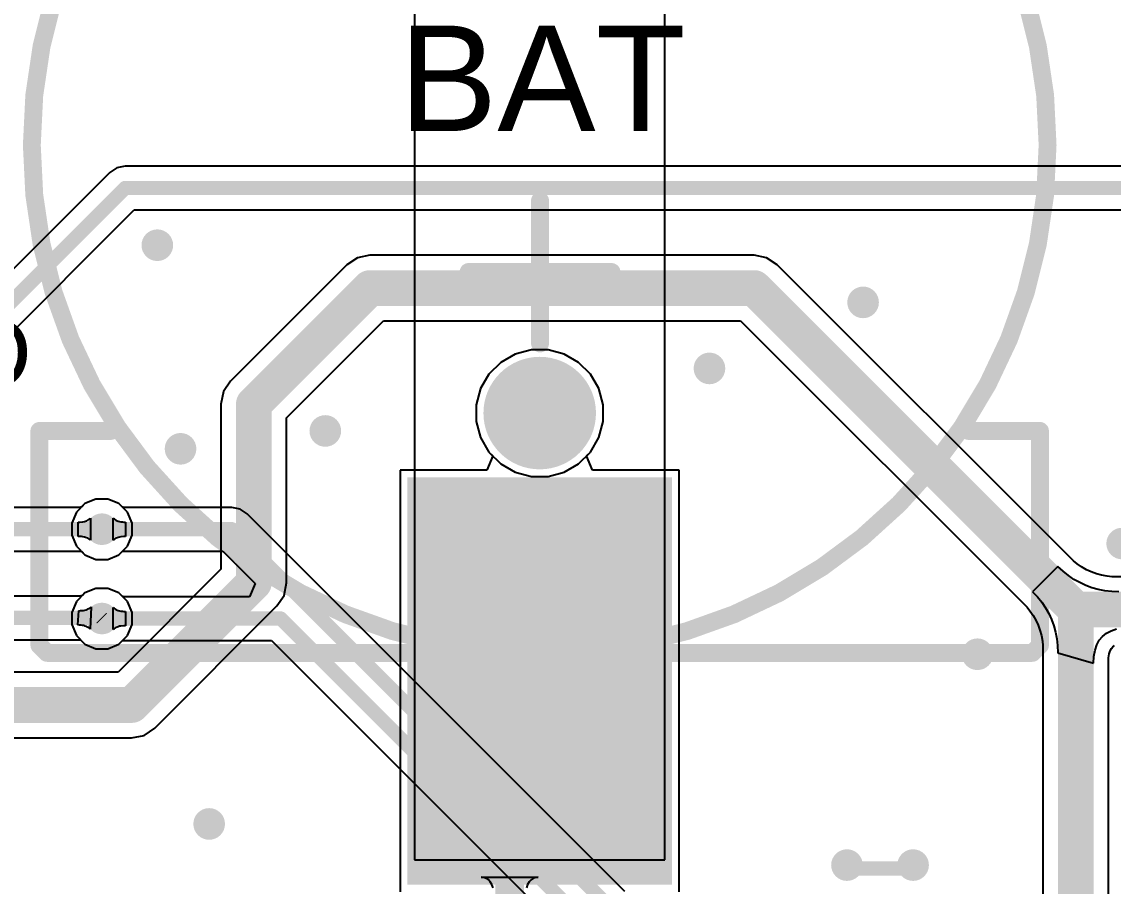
# Model space of a CAD drawing. Header units: millimetres. Extents: x -27 to 79, y -14 to 66.
# Drawn here: x 6.43 to 21.94, y 26.11 to 38.4 of the extents above; entities that cross this region are included whole.
import ezdxf

# ---------------------------------------------------------------- set-up
doc = ezdxf.new("R2010")
doc.units = ezdxf.units.MM
for name, color, linetype in [('BottomLayer', 5, 'Continuous'), ('BottomSolder', 6, 'Continuous'), ('Mechanical13', 56, 'Continuous'), ('Mechanical15', 56, 'Continuous'), ('MultiLayer', 9, 'Continuous'), ('PadHoleLayer', 156, 'Continuous'), ('TopLayer', 1, 'Continuous'), ('TopOverlay', 2, 'Continuous'), ('TopPaste', 8, 'Continuous'), ('TopSolder', 216, 'Continuous'), ('ViaHoleLayer', 16, 'Continuous')]:
    doc.layers.add(name, color=color, linetype=linetype)
doc.styles.add('Arial', font='arial.ttf', dxfattribs={"height": 0.2})

msp = doc.modelspace()

# ---------------------------------------------------------------- hatches: boundary and pattern name
at = {"layer": 'BottomLayer'}
h = msp.add_hatch(color=5, dxfattribs=at)
edge = h.paths.add_edge_path()
edge.add_arc((8.355, 35.228), 0.225, 0, 360)
h = msp.add_hatch(color=5, dxfattribs=at)
edge = h.paths.add_edge_path()
edge.add_arc((18.388, 34.415), 0.225, 0, 360)
h = msp.add_hatch(color=5, dxfattribs=at)
edge = h.paths.add_edge_path()
edge.add_arc((16.204, 33.476), 0.225, 0, 360)
h = msp.add_hatch(color=5, dxfattribs=at)
edge = h.paths.add_edge_path()
edge.add_arc((13.791, 32.841), 0.699, 0, 360)
h = msp.add_hatch(color=5, dxfattribs=at)
edge = h.paths.add_edge_path()
edge.add_arc((10.743, 32.587), 0.225, 0, 360)
h = msp.add_hatch(color=5, dxfattribs=at)
edge = h.paths.add_edge_path()
edge.add_arc((8.685, 32.333), 0.225, 0, 360)
h = msp.add_hatch(color=5, dxfattribs=at)
edge = h.paths.add_edge_path()
edge.add_arc((7.568, 31.19), 0.225, 0, 360)
h = msp.add_hatch(color=5, dxfattribs=at)
edge = h.paths.add_edge_path()
edge.add_arc((22.071, 30.986), 0.225, 0, 360)
h = msp.add_hatch(color=5, dxfattribs=at)
edge = h.paths.add_edge_path()
edge.add_arc((7.568, 29.92), 0.225, 0, 360)
h = msp.add_hatch(color=5, dxfattribs=at)
edge = h.paths.add_edge_path()
edge.add_arc((20.014, 29.412), 0.225, 0, 360)
h = msp.add_hatch(color=5, dxfattribs=at)
edge = h.paths.add_edge_path()
edge.add_arc((9.092, 26.999), 0.225, 0, 360)
h = msp.add_hatch(color=5, dxfattribs=at)
edge = h.paths.add_edge_path()
edge.add_arc((18.159, 26.414), 0.225, 0, 360)
h = msp.add_hatch(color=5, dxfattribs=at)
edge = h.paths.add_edge_path()
edge.add_arc((19.099, 26.414), 0.225, 0, 360)
at = {"layer": 'BottomSolder'}
h = msp.add_hatch(color=6, dxfattribs=at)
edge = h.paths.add_edge_path()
edge.add_arc((13.791, 32.841), 0.8, 0, 360)
at = {"layer": 'MultiLayer'}
h = msp.add_hatch(color=9, dxfattribs=at)
edge = h.paths.add_edge_path()
edge.add_arc((13.791, 32.841), 0.699, 0, 360)
at = {"layer": 'PadHoleLayer'}
h = msp.add_hatch(color=156, dxfattribs=at)
edge = h.paths.add_edge_path()
edge.add_arc((13.791, 32.841), 0.699, 0, 360)
at = {"layer": 'TopLayer'}
h = msp.add_hatch(color=1, dxfattribs=at)
edge = h.paths.add_edge_path()
edge.add_arc((8.355, 35.228), 0.225, 0, 360)
h = msp.add_hatch(color=1, dxfattribs=at)
edge = h.paths.add_edge_path()
edge.add_arc((18.388, 34.415), 0.225, 0, 360)
h = msp.add_hatch(color=1, dxfattribs=at)
edge = h.paths.add_edge_path()
edge.add_arc((16.204, 33.476), 0.225, 0, 360)
h = msp.add_hatch(color=1, dxfattribs=at)
edge = h.paths.add_edge_path()
edge.add_arc((13.791, 32.841), 0.699, 0, 360)
h = msp.add_hatch(color=1, dxfattribs=at)
edge = h.paths.add_edge_path()
edge.add_arc((10.743, 32.587), 0.225, 0, 360)
h = msp.add_hatch(color=1, dxfattribs=at)
edge = h.paths.add_edge_path()
edge.add_arc((8.685, 32.333), 0.225, 0, 360)
msp.add_hatch(color=1, dxfattribs=at).paths.add_polyline_path([(12.013, 31.825), (15.569, 31.825), (15.569, 26.237), (12.013, 26.237)])
h = msp.add_hatch(color=1, dxfattribs=at)
edge = h.paths.add_edge_path()
edge.add_arc((7.568, 31.19), 0.225, 0, 360)
h = msp.add_hatch(color=1, dxfattribs=at)
edge = h.paths.add_edge_path()
edge.add_arc((22.071, 30.986), 0.225, 0, 360)
h = msp.add_hatch(color=1, dxfattribs=at)
edge = h.paths.add_edge_path()
edge.add_arc((7.568, 29.92), 0.225, 0, 360)
h = msp.add_hatch(color=1, dxfattribs=at)
edge = h.paths.add_edge_path()
edge.add_arc((20.014, 29.412), 0.225, 0, 360)
h = msp.add_hatch(color=1, dxfattribs=at)
edge = h.paths.add_edge_path()
edge.add_arc((9.092, 26.999), 0.225, 0, 360)
h = msp.add_hatch(color=1, dxfattribs=at)
edge = h.paths.add_edge_path()
edge.add_arc((18.159, 26.414), 0.225, 0, 360)
h = msp.add_hatch(color=1, dxfattribs=at)
edge = h.paths.add_edge_path()
edge.add_arc((19.099, 26.414), 0.225, 0, 360)
at = {"layer": 'TopPaste'}
msp.add_hatch(color=8, dxfattribs=at).paths.add_polyline_path([(12.013, 31.825), (15.569, 31.825), (15.569, 26.237), (12.013, 26.237)])
at = {"layer": 'TopSolder'}
h = msp.add_hatch(color=216, dxfattribs=at)
edge = h.paths.add_edge_path()
edge.add_arc((13.791, 32.841), 0.8, 0, 360)
msp.add_hatch(color=216, dxfattribs=at).paths.add_polyline_path([(11.911, 31.926), (15.67, 31.926), (15.67, 26.135), (11.911, 26.135)])
at = {"layer": 'ViaHoleLayer'}
h = msp.add_hatch(color=16, dxfattribs=at)
edge = h.paths.add_edge_path()
edge.add_arc((8.355, 35.228), 0.1, 0, 360)
h = msp.add_hatch(color=16, dxfattribs=at)
edge = h.paths.add_edge_path()
edge.add_arc((18.388, 34.415), 0.1, 0, 360)
h = msp.add_hatch(color=16, dxfattribs=at)
edge = h.paths.add_edge_path()
edge.add_arc((16.204, 33.476), 0.1, 0, 360)
h = msp.add_hatch(color=16, dxfattribs=at)
edge = h.paths.add_edge_path()
edge.add_arc((10.743, 32.587), 0.1, 0, 360)
h = msp.add_hatch(color=16, dxfattribs=at)
edge = h.paths.add_edge_path()
edge.add_arc((8.685, 32.333), 0.1, 0, 360)
h = msp.add_hatch(color=16, dxfattribs=at)
edge = h.paths.add_edge_path()
edge.add_arc((7.568, 31.19), 0.1, 0, 360)
h = msp.add_hatch(color=16, dxfattribs=at)
edge = h.paths.add_edge_path()
edge.add_arc((7.568, 29.92), 0.1, 0, 360)
h = msp.add_hatch(color=16, dxfattribs=at)
edge = h.paths.add_edge_path()
edge.add_arc((20.014, 29.412), 0.1, 0, 360)
h = msp.add_hatch(color=16, dxfattribs=at)
edge = h.paths.add_edge_path()
edge.add_arc((9.092, 26.999), 0.1, 0, 360)
h = msp.add_hatch(color=16, dxfattribs=at)
edge = h.paths.add_edge_path()
edge.add_arc((18.159, 26.414), 0.1, 0, 360)
h = msp.add_hatch(color=16, dxfattribs=at)
edge = h.paths.add_edge_path()
edge.add_arc((19.099, 26.414), 0.1, 0, 360)

# ---------------------------------------------------------------- linework, layer by layer
at = {"layer": 'BottomLayer'}
for p, q in [((13.443, 33.681), (13.237, 33.562)), ((13.672, 33.742), (13.443, 33.681)), ((13.909, 33.742), (13.672, 33.742)), ((14.139, 33.681), (13.909, 33.742)), ((14.344, 33.562), (14.139, 33.681)), ((13.237, 33.562), (13.069, 33.394)), ((14.512, 33.394), (14.344, 33.562)), ((13.069, 33.394), (12.95, 33.189)), ((14.631, 33.189), (14.512, 33.394)), ((12.95, 33.189), (12.889, 32.959)), ((14.692, 32.959), (14.631, 33.189)), ((12.889, 32.959), (12.889, 32.722)), ((14.692, 32.722), (14.692, 32.959)), ((12.889, 32.722), (12.95, 32.493)), ((14.631, 32.493), (14.692, 32.722)), ((12.95, 32.493), (13.069, 32.287)), ((14.512, 32.287), (14.631, 32.493)), ((13.069, 32.287), (13.237, 32.119)), ((14.344, 32.119), (14.512, 32.287)), ((13.237, 32.119), (13.443, 32)), ((14.139, 32), (14.344, 32.119)), ((13.443, 32), (13.672, 31.939)), ((13.909, 31.939), (14.139, 32)), ((13.672, 31.939), (13.909, 31.939)), ((7.325, 31.553), (7.205, 31.432)), ((7.482, 31.618), (7.325, 31.553)), ((7.653, 31.618), (7.482, 31.618)), ((7.81, 31.553), (7.653, 31.618)), ((7.855, 31.508), (7.81, 31.553)), ((7.862, 31.504), (7.855, 31.508)), ((7.863, 31.503), (7.862, 31.504)), ((7.865, 31.502), (7.863, 31.503)), ((7.863, 31.503), (7.863, 31.503)), ((7.866, 31.502), (7.865, 31.502)), ((7.871, 31.501), (7.866, 31.502)), ((7.874, 31.5), (7.871, 31.501)), ((9.412, 31.5), (7.874, 31.5)), ((9.531, 31.477), (9.412, 31.5)), ((7.205, 31.432), (7.139, 31.275)), ((7.728, 31.032), (7.728, 31.347)), ((7.728, 31.347), (7.74, 31.337)), ((9.632, 31.409), (9.531, 31.477)), ((15.002, 26.039), (9.632, 31.409)), ((7.139, 31.275), (7.139, 31.104)), ((7.74, 31.337), (7.753, 31.327)), ((7.753, 31.327), (7.767, 31.319)), ((7.767, 31.319), (7.783, 31.311)), ((7.783, 31.311), (7.799, 31.305)), ((7.799, 31.305), (7.818, 31.3)), ((7.818, 31.3), (7.837, 31.296)), ((7.837, 31.296), (7.858, 31.293)), ((7.858, 31.293), (7.88, 31.292)), ((7.88, 31.292), (7.903, 31.291)), ((7.903, 31.291), (7.903, 31.088)), ((7.139, 31.104), (7.205, 30.947)), ((7.74, 31.043), (7.728, 31.032)), ((7.753, 31.052), (7.74, 31.043)), ((7.767, 31.061), (7.753, 31.052)), ((7.783, 31.068), (7.767, 31.061)), ((7.799, 31.074), (7.783, 31.068)), ((7.818, 31.079), (7.799, 31.074)), ((7.837, 31.083), (7.818, 31.079)), ((7.88, 31.087), (7.837, 31.083)), ((7.903, 31.088), (7.88, 31.087)), ((7.205, 30.947), (7.325, 30.827)), ((7.855, 30.871), (7.862, 30.876)), ((7.862, 30.876), (7.863, 30.876)), ((7.863, 30.876), (7.865, 30.877)), ((7.863, 30.876), (7.863, 30.876)), ((7.865, 30.877), (7.866, 30.877)), ((7.866, 30.877), (7.868, 30.878)), ((7.868, 30.878), (7.877, 30.879)), ((7.877, 30.879), (9.284, 30.879)), ((9.284, 30.879), (9.744, 30.418)), ((7.325, 30.827), (7.482, 30.761)), ((7.482, 30.761), (7.653, 30.761)), ((7.653, 30.761), (7.81, 30.827)), ((7.81, 30.827), (7.855, 30.871)), ((9.744, 30.418), (9.667, 30.23)), ((7.325, 30.283), (7.205, 30.162)), ((7.482, 30.348), (7.325, 30.283)), ((7.653, 30.348), (7.482, 30.348)), ((7.81, 30.283), (7.653, 30.348)), ((7.855, 30.238), (7.81, 30.283)), ((7.205, 30.162), (7.139, 30.005)), ((7.862, 30.234), (7.855, 30.238)), ((7.863, 30.233), (7.862, 30.234)), ((7.865, 30.232), (7.863, 30.233)), ((7.863, 30.233), (7.863, 30.233)), ((7.866, 30.232), (7.865, 30.232)), ((7.871, 30.231), (7.866, 30.232)), ((7.874, 30.23), (7.871, 30.231)), ((9.667, 30.23), (7.874, 30.23)), ((7.139, 30.005), (7.139, 29.834)), ((7.728, 29.762), (7.728, 30.077)), ((7.728, 30.077), (7.74, 30.067)), ((7.74, 30.067), (7.753, 30.057)), ((7.753, 30.057), (7.767, 30.049)), ((7.767, 30.049), (7.783, 30.041)), ((7.783, 30.041), (7.799, 30.035)), ((7.799, 30.035), (7.818, 30.03)), ((7.818, 30.03), (7.837, 30.026)), ((7.837, 30.026), (7.858, 30.023)), ((7.858, 30.023), (7.88, 30.022)), ((7.88, 30.022), (7.903, 30.021)), ((7.903, 30.021), (7.903, 29.818)), ((7.139, 29.834), (7.205, 29.677)), ((7.767, 29.791), (7.753, 29.782)), ((7.783, 29.798), (7.767, 29.791)), ((7.799, 29.804), (7.783, 29.798)), ((7.818, 29.809), (7.799, 29.804)), ((7.837, 29.813), (7.818, 29.809)), ((7.88, 29.817), (7.837, 29.813)), ((7.903, 29.818), (7.88, 29.817)), ((7.205, 29.677), (7.325, 29.557)), ((7.74, 29.773), (7.728, 29.762)), ((7.753, 29.782), (7.74, 29.773)), ((7.325, 29.557), (7.482, 29.491)), ((7.482, 29.491), (7.653, 29.491)), ((7.653, 29.491), (7.81, 29.557)), ((7.81, 29.557), (7.855, 29.601)), ((7.855, 29.601), (7.862, 29.606)), ((7.862, 29.606), (7.863, 29.606)), ((7.863, 29.606), (7.865, 29.607)), ((7.863, 29.606), (7.863, 29.606)), ((7.865, 29.607), (7.866, 29.607)), ((7.866, 29.607), (7.868, 29.608)), ((7.868, 29.608), (7.877, 29.609)), ((7.877, 29.609), (9.979, 29.609)), ((9.979, 29.609), (14.485, 25.102))]:
    msp.add_line(p, q, dxfattribs=at)
at = {"layer": 'BottomLayer', "const_width": 0.203}
for points in [[(7.568, 31.19), (9.412, 31.19)], [(9.412, 31.19), (14.873, 25.729)], [(7.568, 29.92), (10.108, 29.92)], [(10.108, 29.92), (14.705, 25.322)]]:
    msp.add_lwpolyline(points, dxfattribs=at)
at = {"layer": 'BottomLayer', "const_width": 0.102}
for points in [[(7.517, 31.19, 1), (7.618, 31.19, 1)], [(9.362, 31.19, 1), (9.463, 31.19, 1)], [(9.362, 31.19, 1), (9.463, 31.19, 1)], [(7.517, 29.92, 1), (7.618, 29.92, 1)], [(10.057, 29.92, 1), (10.158, 29.92, 1)], [(10.057, 29.92, 1), (10.158, 29.92, 1)]]:
    msp.add_lwpolyline(points, format="xyb", close=True, dxfattribs=at)
at = {"layer": 'Mechanical13'}
for p, q in [((12.013, 46.811), (12.013, 26.491)), ((15.569, 26.491), (15.569, 46.811)), ((12.013, 26.491), (15.569, 26.491))]:
    msp.add_line(p, q, dxfattribs=at)
at = {"layer": 'Mechanical15', "const_width": 0.203}
msp.add_lwpolyline([(18.066, 26.364), (19.066, 26.364)], dxfattribs=at)
at = {"layer": 'Mechanical15', "const_width": 0.102}
for points in [[(18.015, 26.364, 1), (18.117, 26.364, 1)], [(19.015, 26.364, 1), (19.117, 26.364, 1)]]:
    msp.add_lwpolyline(points, format="xyb", close=True, dxfattribs=at)
at = {"layer": 'TopLayer'}
for p, q in [((7.779, 36.328), (7.678, 36.261)), ((7.898, 36.352), (7.779, 36.328)), ((22.908, 36.352), (7.898, 36.352)), ((7.678, 36.261), (4.168, 32.75)), ((4.516, 32.22), (8.027, 35.73)), ((8.027, 35.73), (23.036, 35.73)), ((11.378, 35.085), (11.199, 35.049)), ((16.839, 35.085), (11.378, 35.085)), ((17.017, 35.049), (16.839, 35.085)), ((11.048, 34.948), (9.397, 33.297)), ((11.199, 35.049), (11.048, 34.948)), ((17.168, 34.948), (17.017, 35.049)), ((21.378, 30.738), (17.168, 34.948)), ((10.193, 32.775), (11.571, 34.152)), ((11.571, 34.152), (16.646, 34.152)), ((16.646, 34.152), (20.719, 30.079)), ((13.443, 33.681), (13.237, 33.562)), ((13.672, 33.742), (13.443, 33.681)), ((13.909, 33.742), (13.672, 33.742)), ((14.139, 33.681), (13.909, 33.742)), ((14.344, 33.562), (14.139, 33.681)), ((13.237, 33.562), (13.069, 33.394)), ((14.512, 33.394), (14.344, 33.562)), ((13.069, 33.394), (12.95, 33.189)), ((14.631, 33.189), (14.512, 33.394)), ((9.397, 33.297), (9.296, 33.146)), ((9.296, 33.146), (9.26, 32.968)), ((12.95, 33.189), (12.889, 32.959)), ((14.692, 32.959), (14.631, 33.189)), ((9.26, 32.968), (9.26, 30.621)), ((12.889, 32.959), (12.889, 32.722)), ((14.692, 32.722), (14.692, 32.959)), ((10.193, 30.428), (10.193, 32.775)), ((12.889, 32.722), (12.95, 32.493)), ((14.631, 32.493), (14.692, 32.722)), ((12.95, 32.493), (13.069, 32.287)), ((14.512, 32.287), (14.631, 32.493)), ((13.069, 32.287), (13.125, 32.231)), ((14.456, 32.231), (14.512, 32.287)), ((13.125, 32.231), (13.041, 32.028)), ((14.54, 32.028), (14.456, 32.231)), ((13.041, 32.028), (11.809, 32.028)), ((11.809, 32.028), (11.809, 26.033)), ((15.772, 32.028), (14.54, 32.028)), ((15.772, 26.033), (15.772, 32.028)), ((7.258, 31.5), (3.253, 31.5)), ((7.267, 31.501), (7.258, 31.5)), ((7.27, 31.502), (7.267, 31.501)), ((7.271, 31.502), (7.27, 31.502)), ((7.272, 31.503), (7.271, 31.502)), ((7.273, 31.503), (7.272, 31.503)), ((7.281, 31.508), (7.273, 31.504)), ((7.273, 31.504), (7.273, 31.503)), ((7.325, 31.553), (7.281, 31.508)), ((7.482, 31.618), (7.325, 31.553)), ((7.653, 31.618), (7.482, 31.618)), ((7.81, 31.553), (7.653, 31.618)), ((7.931, 31.432), (7.81, 31.553)), ((7.395, 31.337), (7.407, 31.347)), ((7.407, 31.347), (7.407, 31.032)), ((7.996, 31.275), (7.931, 31.432)), ((7.232, 31.291), (7.255, 31.292)), ((7.232, 31.088), (7.232, 31.291)), ((7.255, 31.292), (7.298, 31.296)), ((7.298, 31.296), (7.318, 31.3)), ((7.318, 31.3), (7.336, 31.305)), ((7.336, 31.305), (7.353, 31.311)), ((7.353, 31.311), (7.368, 31.319)), ((7.368, 31.319), (7.382, 31.327)), ((7.382, 31.327), (7.395, 31.337)), ((7.996, 31.104), (7.996, 31.275)), ((7.255, 31.087), (7.232, 31.088)), ((7.277, 31.086), (7.255, 31.087)), ((7.298, 31.083), (7.277, 31.086)), ((7.318, 31.079), (7.298, 31.083)), ((7.336, 31.074), (7.318, 31.079)), ((7.353, 31.068), (7.336, 31.074)), ((7.368, 31.061), (7.353, 31.068)), ((7.382, 31.052), (7.368, 31.061)), ((7.395, 31.043), (7.382, 31.052)), ((7.407, 31.032), (7.395, 31.043)), ((7.931, 30.947), (7.996, 31.104)), ((3.11, 30.879), (7.262, 30.879)), ((7.262, 30.879), (7.264, 30.879)), ((7.264, 30.879), (7.27, 30.877)), ((7.27, 30.877), (7.271, 30.877)), ((7.271, 30.877), (7.272, 30.876)), ((7.272, 30.876), (7.273, 30.876)), ((7.273, 30.876), (7.273, 30.876)), ((7.273, 30.876), (7.281, 30.871)), ((7.81, 30.827), (7.931, 30.947)), ((7.281, 30.871), (7.325, 30.827)), ((7.325, 30.827), (7.482, 30.761)), ((7.482, 30.761), (7.653, 30.761)), ((7.653, 30.761), (7.81, 30.827)), ((21.429, 30.697), (21.378, 30.738)), ((9.26, 30.621), (7.796, 29.156)), ((21.157, 30.66), (20.797, 30.301)), ((21.23, 30.592), (21.157, 30.66)), ((21.306, 30.531), (21.23, 30.592)), ((21.495, 30.653), (21.429, 30.697)), ((21.563, 30.614), (21.495, 30.653)), ((21.632, 30.582), (21.563, 30.614)), ((21.705, 30.556), (21.632, 30.582)), ((10.157, 30.249), (10.193, 30.428)), ((21.386, 30.477), (21.306, 30.531)), ((21.468, 30.43), (21.386, 30.477)), ((21.553, 30.39), (21.468, 30.43)), ((21.779, 30.535), (21.705, 30.556)), ((21.857, 30.52), (21.779, 30.535)), ((21.923, 30.513), (21.857, 30.52)), ((22.869, 30.513), (21.923, 30.513)), ((7.325, 30.283), (7.291, 30.248)), ((7.482, 30.348), (7.325, 30.283)), ((7.653, 30.348), (7.482, 30.348)), ((7.81, 30.283), (7.653, 30.348)), ((7.931, 30.162), (7.81, 30.283)), ((20.797, 30.301), (20.866, 30.227)), ((21.641, 30.358), (21.553, 30.39)), ((21.732, 30.333), (21.641, 30.358)), ((21.827, 30.315), (21.732, 30.333)), ((21.924, 30.304), (21.827, 30.315)), ((22.024, 30.301), (21.924, 30.304)), ((7.265, 30.24), (3.253, 30.24)), ((7.274, 30.241), (7.265, 30.24)), ((7.278, 30.242), (7.274, 30.241)), ((7.281, 30.243), (7.278, 30.242)), ((7.286, 30.245), (7.281, 30.243)), ((7.281, 30.243), (7.281, 30.243)), ((7.291, 30.248), (7.286, 30.245)), ((7.286, 30.245), (7.286, 30.245)), ((7.286, 30.245), (7.286, 30.245)), ((7.996, 30.005), (7.931, 30.162)), ((10.056, 30.098), (10.157, 30.249)), ((20.866, 30.227), (20.927, 30.151)), ((20.927, 30.151), (20.981, 30.072)), ((7.227, 29.828), (7.237, 30.031)), ((7.237, 30.031), (7.261, 30.032)), ((7.261, 30.032), (7.304, 30.036)), ((7.304, 30.036), (7.323, 30.04)), ((7.323, 30.04), (7.342, 30.044)), ((7.342, 30.044), (7.359, 30.05)), ((7.359, 30.05), (7.374, 30.057)), ((7.374, 30.057), (7.389, 30.065)), ((7.389, 30.065), (7.402, 30.074)), ((7.414, 30.084), (7.4, 29.769)), ((7.402, 30.074), (7.414, 30.084)), ((7.996, 29.834), (7.996, 30.005)), ((8.318, 28.36), (10.056, 30.098)), ((20.719, 30.079), (20.76, 30.028)), ((20.76, 30.028), (20.805, 29.962)), ((20.805, 29.962), (20.843, 29.895)), ((20.981, 30.072), (21.027, 29.989)), ((21.027, 29.989), (21.067, 29.904)), ((7.251, 29.827), (7.227, 29.828)), ((7.273, 29.826), (7.251, 29.827)), ((7.293, 29.823), (7.273, 29.826)), ((7.313, 29.819), (7.293, 29.823)), ((7.331, 29.813), (7.313, 29.819)), ((7.347, 29.807), (7.331, 29.813)), ((7.362, 29.799), (7.347, 29.807)), ((7.376, 29.791), (7.362, 29.799)), ((7.389, 29.781), (7.376, 29.791)), ((7.931, 29.677), (7.996, 29.834)), ((20.843, 29.895), (20.875, 29.825)), ((20.875, 29.825), (20.902, 29.753)), ((21.067, 29.904), (21.099, 29.816)), ((21.099, 29.816), (21.124, 29.725)), ((7.4, 29.769), (7.389, 29.781)), ((7.81, 29.557), (7.931, 29.677)), ((20.902, 29.753), (20.922, 29.678)), ((20.922, 29.678), (20.937, 29.6)), ((21.124, 29.725), (21.142, 29.631)), ((21.746, 29.61), (21.792, 29.666)), ((21.792, 29.666), (21.848, 29.711)), ((21.848, 29.711), (21.914, 29.747)), ((21.914, 29.747), (21.99, 29.772)), ((3.12, 29.619), (7.256, 29.619)), ((7.256, 29.619), (7.257, 29.619)), ((7.257, 29.619), (7.261, 29.618)), ((7.261, 29.618), (7.261, 29.618)), ((7.261, 29.618), (7.269, 29.612)), ((7.269, 29.612), (7.325, 29.557)), ((7.325, 29.557), (7.482, 29.491)), ((7.482, 29.491), (7.653, 29.491)), ((7.653, 29.491), (7.81, 29.557)), ((20.937, 29.6), (20.944, 29.535)), ((20.944, 29.535), (20.944, 22.374)), ((21.142, 29.631), (21.153, 29.534)), ((21.153, 29.534), (21.157, 29.433)), ((21.685, 29.468), (21.71, 29.544)), ((21.71, 29.544), (21.746, 29.61)), ((21.901, 29.461), (21.919, 29.494)), ((21.919, 29.494), (21.939, 29.518)), ((21.939, 29.518), (21.963, 29.538)), ((21.157, 29.433), (21.665, 29.285)), ((21.665, 29.285), (21.67, 29.381)), ((21.67, 29.381), (21.685, 29.468)), ((21.877, 29.362), (21.886, 29.417)), ((21.877, 21.69), (21.877, 29.362)), ((21.886, 29.417), (21.901, 29.461)), ((7.796, 29.156), (3.27, 29.156)), ((7.989, 28.223), (8.167, 28.259)), ((8.167, 28.259), (8.318, 28.36)), ((3.286, 28.223), (7.989, 28.223)), ((12.997, 26.236), (12.959, 26.24)), ((12.959, 26.24), (13.771, 26.24)), ((13.032, 26.223), (12.997, 26.236)), ((13.062, 26.203), (13.032, 26.223)), ((13.698, 26.223), (13.668, 26.203)), ((13.733, 26.236), (13.698, 26.223)), ((13.771, 26.24), (13.733, 26.236)), ((13.089, 26.175), (13.062, 26.203)), ((13.111, 26.138), (13.089, 26.175)), ((13.129, 26.093), (13.111, 26.138)), ((13.619, 26.138), (13.601, 26.093)), ((13.641, 26.175), (13.619, 26.138)), ((13.668, 26.203), (13.641, 26.175))]:
    msp.add_line(p, q, dxfattribs=at)
for points, const_width in [([(4.296, 32.44), (7.898, 36.041)], 0.203), ([(7.898, 36.041), (23.036, 36.041)], 0.203), ([(9.727, 32.968), (11.378, 34.619)], 0.508), ([(11.378, 34.619), (16.839, 34.619)], 0.508), ([(16.839, 34.619), (21.411, 30.047)], 0.508), ([(9.727, 30.428), (9.727, 32.968)], 0.508), ([(2.034, 31.19), (7.568, 31.19)], 0.203), ([(7.989, 28.69), (9.727, 30.428)], 0.508), ([(21.411, 21.69), (21.411, 30.047)], 0.508), ([(21.411, 30.047), (23.526, 30.047)], 0.508), ([(2.044, 29.93), (7.558, 29.93)], 0.203), ([(7.558, 29.93), (7.568, 29.92)], 0.203), ([(13.365, 28.605), (13.791, 29.031)], 0.406), ([(2.034, 28.69), (7.989, 28.69)], 0.508), ([(13.365, 23.427), (13.365, 28.605)], 0.406)]:
    msp.add_lwpolyline(points, dxfattribs=dict(at, const_width=const_width))
for points, const_width in [([(7.847, 36.041, 1), (7.949, 36.041, 1)], 0.102), ([(7.847, 36.041, 1), (7.949, 36.041, 1)], 0.102), ([(11.251, 34.619, 1), (11.505, 34.619, 1)], 0.254), ([(11.251, 34.619, 1), (11.505, 34.619, 1)], 0.254), ([(16.712, 34.619, 1), (16.966, 34.619, 1)], 0.254), ([(16.712, 34.619, 1), (16.966, 34.619, 1)], 0.254), ([(9.6, 32.968, 1), (9.854, 32.968, 1)], 0.254), ([(9.6, 32.968, 1), (9.854, 32.968, 1)], 0.254), ([(7.517, 31.19, 1), (7.618, 31.19, 1)], 0.102), ([(9.6, 30.428, 1), (9.854, 30.428, 1)], 0.254), ([(9.6, 30.428, 1), (9.854, 30.428, 1)], 0.254), ([(21.284, 30.047, 1), (21.538, 30.047, 1)], 0.254), ([(21.284, 30.047, 1), (21.538, 30.047, 1)], 0.254), ([(21.284, 30.047, 1), (21.538, 30.047, 1)], 0.254), ([(7.507, 29.93, 1), (7.608, 29.93, 1)], 0.102), ([(7.507, 29.93, 1), (7.608, 29.93, 1)], 0.102), ([(7.517, 29.92, 1), (7.618, 29.92, 1)], 0.102), ([(13.689, 29.031, 1), (13.892, 29.031, 1)], 0.203), ([(7.862, 28.69, 1), (8.116, 28.69, 1)], 0.254), ([(7.862, 28.69, 1), (8.116, 28.69, 1)], 0.254), ([(13.263, 28.605, 1), (13.467, 28.605, 1)], 0.203), ([(13.263, 28.605, 1), (13.467, 28.605, 1)], 0.203)]:
    msp.add_lwpolyline(points, format="xyb", close=True, dxfattribs=dict(at, const_width=const_width))
at = {"layer": 'TopOverlay'}
for points, const_width in [([(21.011, 36.651, 1), (6.571, 36.651, 1)], 0.254), ([(6.507, 36.651, 1), (6.634, 36.651, 1)], 0.127), ([(20.947, 36.651, 1), (21.074, 36.651, 1)], 0.127), ([(13.732, 35.863, 1), (13.859, 35.863, 1)], 0.127), ([(12.716, 34.847, 1), (12.843, 34.847, 1)], 0.127), ([(14.748, 34.847, 1), (14.875, 34.847, 1)], 0.127), ([(13.732, 33.831, 1), (13.859, 33.831, 1)], 0.127), ([(6.615, 32.587, 1), (6.742, 32.587, 1)], 0.127), ([(6.615, 32.587, 1), (6.742, 32.587, 1)], 0.127), ([(7.631, 32.587, 1), (7.758, 32.587, 1)], 0.127), ([(19.823, 32.587, 1), (19.95, 32.587, 1)], 0.127), ([(20.839, 32.587, 1), (20.966, 32.587, 1)], 0.127), ([(20.839, 32.587, 1), (20.966, 32.587, 1)], 0.127), ([(6.615, 29.539, 1), (6.742, 29.539, 1)], 0.127), ([(6.615, 29.539, 1), (6.742, 29.539, 1)], 0.127), ([(20.839, 29.539, 1), (20.966, 29.539, 1)], 0.127), ([(20.839, 29.539, 1), (20.966, 29.539, 1)], 0.127), ([(6.723, 29.431, 1), (6.85, 29.431, 1)], 0.127), ([(6.723, 29.431, 1), (6.85, 29.431, 1)], 0.127), ([(13.727, 29.431, 1), (13.854, 29.431, 1)], 0.127), ([(13.727, 29.431, 1), (13.854, 29.431, 1)], 0.127), ([(20.731, 29.431, 1), (20.858, 29.431, 1)], 0.127), ([(20.731, 29.431, 1), (20.858, 29.431, 1)], 0.127)]:
    msp.add_lwpolyline(points, format="xyb", close=True, dxfattribs=dict(at, const_width=const_width))
at = {"layer": 'TopOverlay', "const_width": 0.254}
for points in [[(13.796, 33.831), (13.796, 35.863)], [(12.78, 34.847), (14.812, 34.847)], [(6.679, 29.539), (6.679, 32.587)], [(6.679, 32.587), (7.695, 32.587)], [(19.887, 32.587), (20.903, 32.587)], [(20.903, 29.539), (20.903, 32.587)], [(6.679, 29.539), (6.787, 29.431)], [(20.795, 29.431), (20.903, 29.539)], [(6.787, 29.431), (13.791, 29.431)], [(13.791, 29.431), (20.795, 29.431)]]:
    msp.add_lwpolyline(points, dxfattribs=at)

# ---------------------------------------------------------------- texts
at = {"layer": 'TopOverlay', "style": 'Arial'}
msp.add_text('BAT', height=1.5, rotation=360, dxfattribs=at).set_placement((11.791, 36.851))
msp.add_text('GND', height=1, dxfattribs=at).set_placement((3.466, 33.196))

doc.saveas('drawing.dxf')
